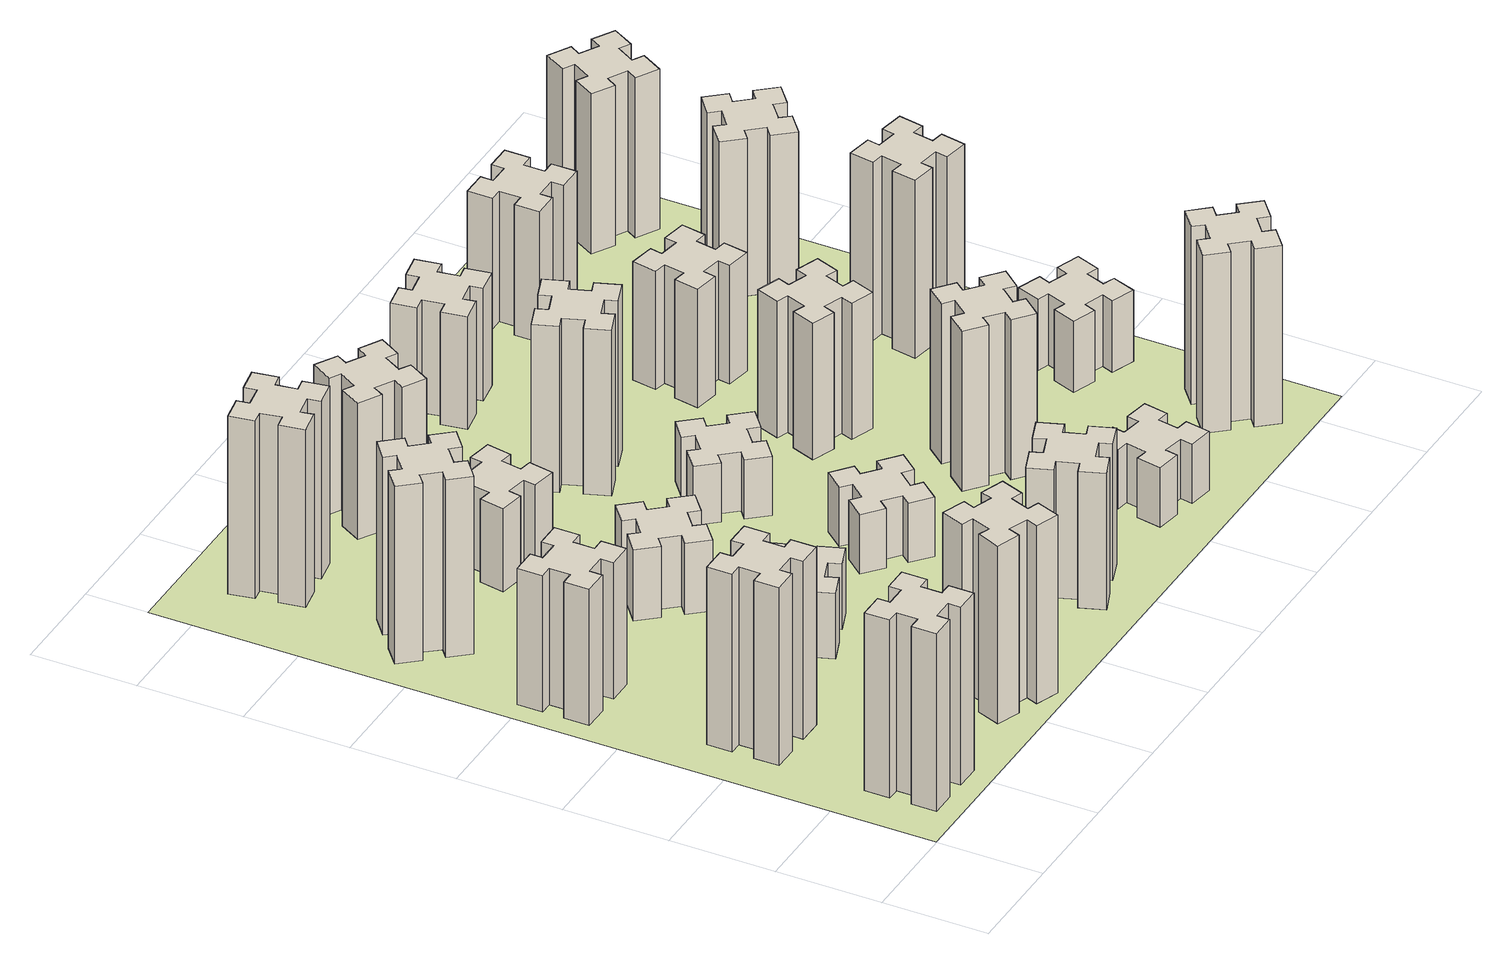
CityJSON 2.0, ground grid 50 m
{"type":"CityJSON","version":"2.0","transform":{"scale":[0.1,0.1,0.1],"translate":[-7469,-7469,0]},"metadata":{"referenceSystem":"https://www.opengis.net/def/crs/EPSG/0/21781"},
"CityObjects":{
"building1":{"type":"Building","attributes":{"class":"1000","function":"1000","usage":"1000","yearOfConstruction":2016,"roofType":"1000","measuredHeight":90,"storeysAboveGround":30,"storeysBelowGround":0},"geometry":[{"type":"Solid","lod":"1","boundaries":[[[[0,1,2,3,4,5,6,7,8,9,10,11,12,13,14,15,16,17,18,19]],[[17,16,20,21]],[[16,15,22,20]],[[15,14,23,22]],[[14,13,24,23]],[[13,12,25,24]],[[12,11,26,25]],[[11,10,27,26]],[[10,9,28,27]],[[9,8,29,28]],[[8,7,30,29]],[[7,6,31,30]],[[6,5,32,31]],[[5,4,33,32]],[[4,3,34,33]],[[3,2,35,34]],[[2,1,36,35]],[[1,0,37,36]],[[0,19,38,37]],[[19,18,39,38]],[[18,17,21,39]],[[24,25,26,27,28,29,30,31,32,33,34,35,36,37,38,39,21,20,22,23]]]]}]},
"building2":{"type":"Building","attributes":{"class":"1000","function":"1000","usage":"1000","yearOfConstruction":2016,"roofType":"1000","measuredHeight":90,"storeysAboveGround":30,"storeysBelowGround":0},"geometry":[{"type":"Solid","lod":"1","boundaries":[[[[40,41,42,43,44,45,46,47,48,49,50,51,52,53,54,55,56,57,58,59]],[[57,56,60,61]],[[56,55,62,60]],[[55,54,63,62]],[[54,53,64,63]],[[53,52,65,64]],[[52,51,66,65]],[[51,50,67,66]],[[50,49,68,67]],[[49,48,69,68]],[[48,47,70,69]],[[47,46,71,70]],[[46,45,72,71]],[[45,44,73,72]],[[44,43,74,73]],[[43,42,75,74]],[[42,41,76,75]],[[41,40,77,76]],[[40,59,78,77]],[[59,58,79,78]],[[58,57,61,79]],[[64,65,66,67,68,69,70,71,72,73,74,75,76,77,78,79,61,60,62,63]]]]}]},
"building3":{"type":"Building","attributes":{"class":"1000","function":"1000","usage":"1000","yearOfConstruction":2016,"roofType":"1000","measuredHeight":69,"storeysAboveGround":30,"storeysBelowGround":0},"geometry":[{"type":"Solid","lod":"1","boundaries":[[[[80,81,82,83,84,85,86,87,88,89,90,91,92,93,94,95,96,97,98,99]],[[97,96,100,101]],[[96,95,102,100]],[[95,94,103,102]],[[94,93,104,103]],[[93,92,105,104]],[[92,91,106,105]],[[91,90,107,106]],[[90,89,108,107]],[[89,88,109,108]],[[88,87,110,109]],[[87,86,111,110]],[[86,85,112,111]],[[85,84,113,112]],[[84,83,114,113]],[[83,82,115,114]],[[82,81,116,115]],[[81,80,117,116]],[[80,99,118,117]],[[99,98,119,118]],[[98,97,101,119]],[[104,105,106,107,108,109,110,111,112,113,114,115,116,117,118,119,101,100,102,103]]]]}]},
"building4":{"type":"Building","attributes":{"class":"1000","function":"1000","usage":"1000","yearOfConstruction":2016,"roofType":"1000","measuredHeight":90,"storeysAboveGround":30,"storeysBelowGround":0},"geometry":[{"type":"Solid","lod":"1","boundaries":[[[[120,121,122,123,124,125,126,127,128,129,130,131,132,133,134,135,136,137,138,139]],[[137,136,140,141]],[[136,135,142,140]],[[135,134,143,142]],[[134,133,144,143]],[[133,132,145,144]],[[132,131,146,145]],[[131,130,147,146]],[[130,129,148,147]],[[129,128,149,148]],[[128,127,150,149]],[[127,126,151,150]],[[126,125,152,151]],[[125,124,153,152]],[[124,123,154,153]],[[123,122,155,154]],[[122,121,156,155]],[[121,120,157,156]],[[120,139,158,157]],[[139,138,159,158]],[[138,137,141,159]],[[144,145,146,147,148,149,150,151,152,153,154,155,156,157,158,159,141,140,142,143]]]]}]},
"building5":{"type":"Building","attributes":{"class":"1000","function":"1000","usage":"1000","yearOfConstruction":2016,"roofType":"1000","measuredHeight":90,"storeysAboveGround":30,"storeysBelowGround":0},"geometry":[{"type":"Solid","lod":"1","boundaries":[[[[160,161,162,163,164,165,166,167,168,169,170,171,172,173,174,175,176,177,178,179]],[[177,176,180,181]],[[176,175,182,180]],[[175,174,183,182]],[[174,173,184,183]],[[173,172,185,184]],[[172,171,186,185]],[[171,170,187,186]],[[170,169,188,187]],[[169,168,189,188]],[[168,167,190,189]],[[167,166,191,190]],[[166,165,192,191]],[[165,164,193,192]],[[164,163,194,193]],[[163,162,195,194]],[[162,161,196,195]],[[161,160,197,196]],[[160,179,198,197]],[[179,178,199,198]],[[178,177,181,199]],[[184,185,186,187,188,189,190,191,192,193,194,195,196,197,198,199,181,180,182,183]]]]}]},
"building6":{"type":"Building","attributes":{"class":"1000","function":"1000","usage":"1000","yearOfConstruction":2016,"roofType":"1000","measuredHeight":90,"storeysAboveGround":30,"storeysBelowGround":0},"geometry":[{"type":"Solid","lod":"1","boundaries":[[[[200,201,202,203,204,205,206,207,208,209,210,211,212,213,214,215,216,217,218,219]],[[217,216,220,221]],[[216,215,222,220]],[[215,214,223,222]],[[214,213,224,223]],[[213,212,225,224]],[[212,211,226,225]],[[211,210,227,226]],[[210,209,228,227]],[[209,208,229,228]],[[208,207,230,229]],[[207,206,231,230]],[[206,205,232,231]],[[205,204,233,232]],[[204,203,234,233]],[[203,202,235,234]],[[202,201,236,235]],[[201,200,237,236]],[[200,219,238,237]],[[219,218,239,238]],[[218,217,221,239]],[[224,225,226,227,228,229,230,231,232,233,234,235,236,237,238,239,221,220,222,223]]]]}]},
"building7":{"type":"Building","attributes":{"class":"1000","function":"1000","usage":"1000","yearOfConstruction":2016,"roofType":"1000","measuredHeight":33,"storeysAboveGround":30,"storeysBelowGround":0},"geometry":[{"type":"Solid","lod":"1","boundaries":[[[[240,241,242,243,244,245,246,247,248,249,250,251,252,253,254,255,256,257,258,259]],[[257,256,260,261]],[[256,255,262,260]],[[255,254,263,262]],[[254,253,264,263]],[[253,252,265,264]],[[252,251,266,265]],[[251,250,267,266]],[[250,249,268,267]],[[249,248,269,268]],[[248,247,270,269]],[[247,246,271,270]],[[246,245,272,271]],[[245,244,273,272]],[[244,243,274,273]],[[243,242,275,274]],[[242,241,276,275]],[[241,240,277,276]],[[240,259,278,277]],[[259,258,279,278]],[[258,257,261,279]],[[264,265,266,267,268,269,270,271,272,273,274,275,276,277,278,279,261,260,262,263]]]]}]},
"building8":{"type":"Building","attributes":{"class":"1000","function":"1000","usage":"1000","yearOfConstruction":2016,"roofType":"1000","measuredHeight":36,"storeysAboveGround":30,"storeysBelowGround":0},"geometry":[{"type":"Solid","lod":"1","boundaries":[[[[280,281,282,283,284,285,286,287,288,289,290,291,292,293,294,295,296,297,298,299]],[[297,296,300,301]],[[296,295,302,300]],[[295,294,303,302]],[[294,293,304,303]],[[293,292,305,304]],[[292,291,306,305]],[[291,290,307,306]],[[290,289,308,307]],[[289,288,309,308]],[[288,287,310,309]],[[287,286,311,310]],[[286,285,312,311]],[[285,284,313,312]],[[284,283,314,313]],[[283,282,315,314]],[[282,281,316,315]],[[281,280,317,316]],[[280,299,318,317]],[[299,298,319,318]],[[298,297,301,319]],[[304,305,306,307,308,309,310,311,312,313,314,315,316,317,318,319,301,300,302,303]]]]}]},
"building9":{"type":"Building","attributes":{"class":"1000","function":"1000","usage":"1000","yearOfConstruction":2016,"roofType":"1000","measuredHeight":42,"storeysAboveGround":30,"storeysBelowGround":0},"geometry":[{"type":"Solid","lod":"1","boundaries":[[[[320,321,322,323,324,325,326,327,328,329,330,331,332,333,334,335,336,337,338,339]],[[337,336,340,341]],[[336,335,342,340]],[[335,334,343,342]],[[334,333,344,343]],[[333,332,345,344]],[[332,331,346,345]],[[331,330,347,346]],[[330,329,348,347]],[[329,328,349,348]],[[328,327,350,349]],[[327,326,351,350]],[[326,325,352,351]],[[325,324,353,352]],[[324,323,354,353]],[[323,322,355,354]],[[322,321,356,355]],[[321,320,357,356]],[[320,339,358,357]],[[339,338,359,358]],[[338,337,341,359]],[[344,345,346,347,348,349,350,351,352,353,354,355,356,357,358,359,341,340,342,343]]]]}]},
"building10":{"type":"Building","attributes":{"class":"1000","function":"1000","usage":"1000","yearOfConstruction":2016,"roofType":"1000","measuredHeight":69,"storeysAboveGround":30,"storeysBelowGround":0},"geometry":[{"type":"Solid","lod":"1","boundaries":[[[[360,361,362,363,364,365,366,367,368,369,370,371,372,373,374,375,376,377,378,379]],[[377,376,380,381]],[[376,375,382,380]],[[375,374,383,382]],[[374,373,384,383]],[[373,372,385,384]],[[372,371,386,385]],[[371,370,387,386]],[[370,369,388,387]],[[369,368,389,388]],[[368,367,390,389]],[[367,366,391,390]],[[366,365,392,391]],[[365,364,393,392]],[[364,363,394,393]],[[363,362,395,394]],[[362,361,396,395]],[[361,360,397,396]],[[360,379,398,397]],[[379,378,399,398]],[[378,377,381,399]],[[384,385,386,387,388,389,390,391,392,393,394,395,396,397,398,399,381,380,382,383]]]]}]},
"building11":{"type":"Building","attributes":{"class":"1000","function":"1000","usage":"1000","yearOfConstruction":2016,"roofType":"1000","measuredHeight":69,"storeysAboveGround":30,"storeysBelowGround":0},"geometry":[{"type":"Solid","lod":"1","boundaries":[[[[400,401,402,403,404,405,406,407,408,409,410,411,412,413,414,415,416,417,418,419]],[[417,416,420,421]],[[416,415,422,420]],[[415,414,423,422]],[[414,413,424,423]],[[413,412,425,424]],[[412,411,426,425]],[[411,410,427,426]],[[410,409,428,427]],[[409,408,429,428]],[[408,407,430,429]],[[407,406,431,430]],[[406,405,432,431]],[[405,404,433,432]],[[404,403,434,433]],[[403,402,435,434]],[[402,401,436,435]],[[401,400,437,436]],[[400,419,438,437]],[[419,418,439,438]],[[418,417,421,439]],[[424,425,426,427,428,429,430,431,432,433,434,435,436,437,438,439,421,420,422,423]]]]}]},
"building12":{"type":"Building","attributes":{"class":"1000","function":"1000","usage":"1000","yearOfConstruction":2016,"roofType":"1000","measuredHeight":30,"storeysAboveGround":30,"storeysBelowGround":0},"geometry":[{"type":"Solid","lod":"1","boundaries":[[[[440,441,442,443,444,445,446,447,448,449,450,451,452,453,454,455,456,457,458,459]],[[457,456,460,461]],[[456,455,462,460]],[[455,454,463,462]],[[454,453,464,463]],[[453,452,465,464]],[[452,451,466,465]],[[451,450,467,466]],[[450,449,468,467]],[[449,448,469,468]],[[448,447,470,469]],[[447,446,471,470]],[[446,445,472,471]],[[445,444,473,472]],[[444,443,474,473]],[[443,442,475,474]],[[442,441,476,475]],[[441,440,477,476]],[[440,459,478,477]],[[459,458,479,478]],[[458,457,461,479]],[[464,465,466,467,468,469,470,471,472,473,474,475,476,477,478,479,461,460,462,463]]]]}]},
"building13":{"type":"Building","attributes":{"class":"1000","function":"1000","usage":"1000","yearOfConstruction":2016,"roofType":"1000","measuredHeight":30,"storeysAboveGround":30,"storeysBelowGround":0},"geometry":[{"type":"Solid","lod":"1","boundaries":[[[[480,481,482,483,484,485,486,487,488,489,490,491,492,493,494,495,496,497,498,499]],[[497,496,500,501]],[[496,495,502,500]],[[495,494,503,502]],[[494,493,504,503]],[[493,492,505,504]],[[492,491,506,505]],[[491,490,507,506]],[[490,489,508,507]],[[489,488,509,508]],[[488,487,510,509]],[[487,486,511,510]],[[486,485,512,511]],[[485,484,513,512]],[[484,483,514,513]],[[483,482,515,514]],[[482,481,516,515]],[[481,480,517,516]],[[480,499,518,517]],[[499,498,519,518]],[[498,497,501,519]],[[504,505,506,507,508,509,510,511,512,513,514,515,516,517,518,519,501,500,502,503]]]]}]},
"building14":{"type":"Building","attributes":{"class":"1000","function":"1000","usage":"1000","yearOfConstruction":2016,"roofType":"1000","measuredHeight":84,"storeysAboveGround":30,"storeysBelowGround":0},"geometry":[{"type":"Solid","lod":"1","boundaries":[[[[520,521,522,523,524,525,526,527,528,529,530,531,532,533,534,535,536,537,538,539]],[[537,536,540,541]],[[536,535,542,540]],[[535,534,543,542]],[[534,533,544,543]],[[533,532,545,544]],[[532,531,546,545]],[[531,530,547,546]],[[530,529,548,547]],[[529,528,549,548]],[[528,527,550,549]],[[527,526,551,550]],[[526,525,552,551]],[[525,524,553,552]],[[524,523,554,553]],[[523,522,555,554]],[[522,521,556,555]],[[521,520,557,556]],[[520,539,558,557]],[[539,538,559,558]],[[538,537,541,559]],[[544,545,546,547,548,549,550,551,552,553,554,555,556,557,558,559,541,540,542,543]]]]}]},
"building15":{"type":"Building","attributes":{"class":"1000","function":"1000","usage":"1000","yearOfConstruction":2016,"roofType":"1000","measuredHeight":30,"storeysAboveGround":30,"storeysBelowGround":0},"geometry":[{"type":"Solid","lod":"1","boundaries":[[[[560,561,562,563,564,565,566,567,568,569,570,571,572,573,574,575,576,577,578,579]],[[577,576,580,581]],[[576,575,582,580]],[[575,574,583,582]],[[574,573,584,583]],[[573,572,585,584]],[[572,571,586,585]],[[571,570,587,586]],[[570,569,588,587]],[[569,568,589,588]],[[568,567,590,589]],[[567,566,591,590]],[[566,565,592,591]],[[565,564,593,592]],[[564,563,594,593]],[[563,562,595,594]],[[562,561,596,595]],[[561,560,597,596]],[[560,579,598,597]],[[579,578,599,598]],[[578,577,581,599]],[[584,585,586,587,588,589,590,591,592,593,594,595,596,597,598,599,581,580,582,583]]]]}]},
"building16":{"type":"Building","attributes":{"class":"1000","function":"1000","usage":"1000","yearOfConstruction":2016,"roofType":"1000","measuredHeight":81,"storeysAboveGround":30,"storeysBelowGround":0},"geometry":[{"type":"Solid","lod":"1","boundaries":[[[[600,601,602,603,604,605,606,607,608,609,610,611,612,613,614,615,616,617,618,619]],[[617,616,620,621]],[[616,615,622,620]],[[615,614,623,622]],[[614,613,624,623]],[[613,612,625,624]],[[612,611,626,625]],[[611,610,627,626]],[[610,609,628,627]],[[609,608,629,628]],[[608,607,630,629]],[[607,606,631,630]],[[606,605,632,631]],[[605,604,633,632]],[[604,603,634,633]],[[603,602,635,634]],[[602,601,636,635]],[[601,600,637,636]],[[600,619,638,637]],[[619,618,639,638]],[[618,617,621,639]],[[624,625,626,627,628,629,630,631,632,633,634,635,636,637,638,639,621,620,622,623]]]]}]},
"building17":{"type":"Building","attributes":{"class":"1000","function":"1000","usage":"1000","yearOfConstruction":2016,"roofType":"1000","measuredHeight":57,"storeysAboveGround":30,"storeysBelowGround":0},"geometry":[{"type":"Solid","lod":"1","boundaries":[[[[640,641,642,643,644,645,646,647,648,649,650,651,652,653,654,655,656,657,658,659]],[[657,656,660,661]],[[656,655,662,660]],[[655,654,663,662]],[[654,653,664,663]],[[653,652,665,664]],[[652,651,666,665]],[[651,650,667,666]],[[650,649,668,667]],[[649,648,669,668]],[[648,647,670,669]],[[647,646,671,670]],[[646,645,672,671]],[[645,644,673,672]],[[644,643,674,673]],[[643,642,675,674]],[[642,641,676,675]],[[641,640,677,676]],[[640,659,678,677]],[[659,658,679,678]],[[658,657,661,679]],[[664,665,666,667,668,669,670,671,672,673,674,675,676,677,678,679,661,660,662,663]]]]}]},
"building18":{"type":"Building","attributes":{"class":"1000","function":"1000","usage":"1000","yearOfConstruction":2016,"roofType":"1000","measuredHeight":69,"storeysAboveGround":30,"storeysBelowGround":0},"geometry":[{"type":"Solid","lod":"1","boundaries":[[[[680,681,682,683,684,685,686,687,688,689,690,691,692,693,694,695,696,697,698,699]],[[697,696,700,701]],[[696,695,702,700]],[[695,694,703,702]],[[694,693,704,703]],[[693,692,705,704]],[[692,691,706,705]],[[691,690,707,706]],[[690,689,708,707]],[[689,688,709,708]],[[688,687,710,709]],[[687,686,711,710]],[[686,685,712,711]],[[685,684,713,712]],[[684,683,714,713]],[[683,682,715,714]],[[682,681,716,715]],[[681,680,717,716]],[[680,699,718,717]],[[699,698,719,718]],[[698,697,701,719]],[[704,705,706,707,708,709,710,711,712,713,714,715,716,717,718,719,701,700,702,703]]]]}]},
"building19":{"type":"Building","attributes":{"class":"1000","function":"1000","usage":"1000","yearOfConstruction":2016,"roofType":"1000","measuredHeight":60,"storeysAboveGround":30,"storeysBelowGround":0},"geometry":[{"type":"Solid","lod":"1","boundaries":[[[[720,721,722,723,724,725,726,727,728,729,730,731,732,733,734,735,736,737,738,739]],[[737,736,740,741]],[[736,735,742,740]],[[735,734,743,742]],[[734,733,744,743]],[[733,732,745,744]],[[732,731,746,745]],[[731,730,747,746]],[[730,729,748,747]],[[729,728,749,748]],[[728,727,750,749]],[[727,726,751,750]],[[726,725,752,751]],[[725,724,753,752]],[[724,723,754,753]],[[723,722,755,754]],[[722,721,756,755]],[[721,720,757,756]],[[720,739,758,757]],[[739,738,759,758]],[[738,737,741,759]],[[744,745,746,747,748,749,750,751,752,753,754,755,756,757,758,759,741,740,742,743]]]]}]},
"building20":{"type":"Building","attributes":{"class":"1000","function":"1000","usage":"1000","yearOfConstruction":2016,"roofType":"1000","measuredHeight":90,"storeysAboveGround":30,"storeysBelowGround":0},"geometry":[{"type":"Solid","lod":"1","boundaries":[[[[760,761,762,763,764,765,766,767,768,769,770,771,772,773,774,775,776,777,778,779]],[[777,776,780,781]],[[776,775,782,780]],[[775,774,783,782]],[[774,773,784,783]],[[773,772,785,784]],[[772,771,786,785]],[[771,770,787,786]],[[770,769,788,787]],[[769,768,789,788]],[[768,767,790,789]],[[767,766,791,790]],[[766,765,792,791]],[[765,764,793,792]],[[764,763,794,793]],[[763,762,795,794]],[[762,761,796,795]],[[761,760,797,796]],[[760,779,798,797]],[[779,778,799,798]],[[778,777,781,799]],[[784,785,786,787,788,789,790,791,792,793,794,795,796,797,798,799,781,780,782,783]]]]}]},
"building21":{"type":"Building","attributes":{"class":"1000","function":"1000","usage":"1000","yearOfConstruction":2016,"roofType":"1000","measuredHeight":66,"storeysAboveGround":30,"storeysBelowGround":0},"geometry":[{"type":"Solid","lod":"1","boundaries":[[[[800,801,802,803,804,805,806,807,808,809,810,811,812,813,814,815,816,817,818,819]],[[817,816,820,821]],[[816,815,822,820]],[[815,814,823,822]],[[814,813,824,823]],[[813,812,825,824]],[[812,811,826,825]],[[811,810,827,826]],[[810,809,828,827]],[[809,808,829,828]],[[808,807,830,829]],[[807,806,831,830]],[[806,805,832,831]],[[805,804,833,832]],[[804,803,834,833]],[[803,802,835,834]],[[802,801,836,835]],[[801,800,837,836]],[[800,819,838,837]],[[819,818,839,838]],[[818,817,821,839]],[[824,825,826,827,828,829,830,831,832,833,834,835,836,837,838,839,821,820,822,823]]]]}]},
"building22":{"type":"Building","attributes":{"class":"1000","function":"1000","usage":"1000","yearOfConstruction":2016,"roofType":"1000","measuredHeight":36,"storeysAboveGround":30,"storeysBelowGround":0},"geometry":[{"type":"Solid","lod":"1","boundaries":[[[[840,841,842,843,844,845,846,847,848,849,850,851,852,853,854,855,856,857,858,859]],[[857,856,860,861]],[[856,855,862,860]],[[855,854,863,862]],[[854,853,864,863]],[[853,852,865,864]],[[852,851,866,865]],[[851,850,867,866]],[[850,849,868,867]],[[849,848,869,868]],[[848,847,870,869]],[[847,846,871,870]],[[846,845,872,871]],[[845,844,873,872]],[[844,843,874,873]],[[843,842,875,874]],[[842,841,876,875]],[[841,840,877,876]],[[840,859,878,877]],[[859,858,879,878]],[[858,857,861,879]],[[864,865,866,867,868,869,870,871,872,873,874,875,876,877,878,879,861,860,862,863]]]]}]},
"building23":{"type":"Building","attributes":{"class":"1000","function":"1000","usage":"1000","yearOfConstruction":2016,"roofType":"1000","measuredHeight":90,"storeysAboveGround":30,"storeysBelowGround":0},"geometry":[{"type":"Solid","lod":"1","boundaries":[[[[880,881,882,883,884,885,886,887,888,889,890,891,892,893,894,895,896,897,898,899]],[[897,896,900,901]],[[896,895,902,900]],[[895,894,903,902]],[[894,893,904,903]],[[893,892,905,904]],[[892,891,906,905]],[[891,890,907,906]],[[890,889,908,907]],[[889,888,909,908]],[[888,887,910,909]],[[887,886,911,910]],[[886,885,912,911]],[[885,884,913,912]],[[884,883,914,913]],[[883,882,915,914]],[[882,881,916,915]],[[881,880,917,916]],[[880,899,918,917]],[[899,898,919,918]],[[898,897,901,919]],[[904,905,906,907,908,909,910,911,912,913,914,915,916,917,918,919,901,900,902,903]]]]}]},
"building24":{"type":"Building","attributes":{"class":"1000","function":"1000","usage":"1000","yearOfConstruction":2016,"roofType":"1000","measuredHeight":84,"storeysAboveGround":30,"storeysBelowGround":0},"geometry":[{"type":"Solid","lod":"1","boundaries":[[[[920,921,922,923,924,925,926,927,928,929,930,931,932,933,934,935,936,937,938,939]],[[937,936,940,941]],[[936,935,942,940]],[[935,934,943,942]],[[934,933,944,943]],[[933,932,945,944]],[[932,931,946,945]],[[931,930,947,946]],[[930,929,948,947]],[[929,928,949,948]],[[928,927,950,949]],[[927,926,951,950]],[[926,925,952,951]],[[925,924,953,952]],[[924,923,954,953]],[[923,922,955,954]],[[922,921,956,955]],[[921,920,957,956]],[[920,939,958,957]],[[939,938,959,958]],[[938,937,941,959]],[[944,945,946,947,948,949,950,951,952,953,954,955,956,957,958,959,941,940,942,943]]]]}]},
"building25":{"type":"Building","attributes":{"class":"1000","function":"1000","usage":"1000","yearOfConstruction":2016,"roofType":"1000","measuredHeight":81,"storeysAboveGround":30,"storeysBelowGround":0},"geometry":[{"type":"Solid","lod":"1","boundaries":[[[[960,961,962,963,964,965,966,967,968,969,970,971,972,973,974,975,976,977,978,979]],[[977,976,980,981]],[[976,975,982,980]],[[975,974,983,982]],[[974,973,984,983]],[[973,972,985,984]],[[972,971,986,985]],[[971,970,987,986]],[[970,969,988,987]],[[969,968,989,988]],[[968,967,990,989]],[[967,966,991,990]],[[966,965,992,991]],[[965,964,993,992]],[[964,963,994,993]],[[963,962,995,994]],[[962,961,996,995]],[[961,960,997,996]],[[960,979,998,997]],[[979,978,999,998]],[[978,977,981,999]],[[984,985,986,987,988,989,990,991,992,993,994,995,996,997,998,999,981,980,982,983]]]]}]},
"landuse1":{"type":"LandUse","attributes":{"name":"plot1","function":"1010"},"geometry":[{"type":"MultiSurface","lod":"1","boundaries":[[[1000,1001,1002,1003]]]}]}
},
"vertices":[
[265,325,0],[265,225,0],[205,225,0],[205,105,0],[325,105,0],[325,165,0],[425,165,0],[425,105,0],[545,105,0],[545,225,0],[485,225,0],[485,325,0],[545,325,0],[545,445,0],[425,445,0],[425,385,0],[325,385,0],[325,445,0],[205,445,0],[205,325,0],[325,385,900],[325,445,900],[425,385,900],[425,445,900],[545,445,900],[545,325,900],[485,325,900],[485,225,900],[545,225,900],[545,105,900],[425,105,900],[425,165,900],[325,165,900],[325,105,900],[205,105,900],[205,225,900],[265,225,900],[265,325,900],[205,325,900],[205,445,900],
[265,1065,0],[265,965,0],[205,965,0],[205,845,0],[325,845,0],[325,905,0],[425,905,0],[425,845,0],[545,845,0],[545,965,0],[485,965,0],[485,1065,0],[545,1065,0],[545,1185,0],[425,1185,0],[425,1125,0],[325,1125,0],[325,1185,0],[205,1185,0],[205,1065,0],[325,1125,900],[325,1185,900],[425,1125,900],[425,1185,900],[545,1185,900],[545,1065,900],[485,1065,900],[485,965,900],[545,965,900],[545,845,900],[425,845,900],[425,905,900],[325,905,900],[325,845,900],[205,845,900],[205,965,900],[265,965,900],[265,1065,900],[205,1065,900],[205,1185,900],
[325,1965,0],[225,1965,0],[225,2025,0],[105,2025,0],[105,1905,0],[165,1905,0],[165,1805,0],[105,1805,0],[105,1685,0],[225,1685,0],[225,1745,0],[325,1745,0],[325,1685,0],[445,1685,0],[445,1805,0],[385,1805,0],[385,1905,0],[445,1905,0],[445,2025,0],[325,2025,0],[385,1905,690],[445,1905,690],[385,1805,690],[445,1805,690],[445,1685,690],[325,1685,690],[325,1745,690],[225,1745,690],[225,1685,690],[105,1685,690],[105,1805,690],[165,1805,690],[165,1905,690],[105,1905,690],[105,2025,690],[225,2025,690],[225,1965,690],[325,1965,690],[325,2025,690],[445,2025,690],
[492,2628,0],[427,2704,0],[473,2743,0],[396,2835,0],[304,2758,0],[343,2712,0],[266,2647,0],[228,2693,0],[136,2616,0],[213,2524,0],[259,2563,0],[323,2486,0],[277,2448,0],[354,2356,0],[446,2433,0],[408,2479,0],[484,2543,0],[523,2497,0],[615,2574,0],[538,2666,0],[484,2543,900],[523,2497,900],[408,2479,900],[446,2433,900],[354,2356,900],[277,2448,900],[323,2486,900],[259,2563,900],[213,2524,900],[136,2616,900],[228,2693,900],[266,2647,900],[343,2712,900],[304,2758,900],[396,2835,900],[473,2743,900],[427,2704,900],[492,2628,900],[538,2666,900],[615,2574,900],
[1029,360,0],[995,266,0],[939,287,0],[897,174,0],[1010,133,0],[1031,189,0],[1125,155,0],[1104,99,0],[1217,57,0],[1258,170,0],[1202,191,0],[1236,285,0],[1292,264,0],[1333,377,0],[1220,418,0],[1200,362,0],[1106,396,0],[1127,452,0],[1014,493,0],[973,380,0],[1106,396,900],[1127,452,900],[1200,362,900],[1220,418,900],[1333,377,900],[1292,264,900],[1236,285,900],[1202,191,900],[1258,170,900],[1217,57,900],[1104,99,900],[1125,155,900],[1031,189,900],[1010,133,900],[897,174,900],[939,287,900],[995,266,900],[1029,360,900],[973,380,900],[1014,493,900],
[592,3305,0],[575,3404,0],[634,3414,0],[613,3532,0],[495,3511,0],[505,3452,0],[407,3435,0],[397,3494,0],[278,3473,0],[299,3355,0],[358,3365,0],[376,3267,0],[317,3257,0],[337,3138,0],[456,3159,0],[445,3218,0],[544,3236,0],[554,3177,0],[672,3197,0],[651,3316,0],[544,3236,900],[554,3177,900],[445,3218,900],[456,3159,900],[337,3138,900],[317,3257,900],[376,3267,900],[358,3365,900],[299,3355,900],[278,3473,900],[397,3494,900],[407,3435,900],[505,3452,900],[495,3511,900],[613,3532,900],[634,3414,900],[575,3404,900],[592,3305,900],[651,3316,900],[672,3197,900],
[1125,1336,0],[1031,1302,0],[1010,1358,0],[897,1317,0],[939,1204,0],[995,1225,0],[1029,1131,0],[973,1110,0],[1014,997,0],[1127,1039,0],[1106,1095,0],[1200,1129,0],[1220,1073,0],[1333,1114,0],[1292,1227,0],[1236,1206,0],[1202,1300,0],[1258,1320,0],[1217,1433,0],[1104,1392,0],[1202,1300,330],[1258,1320,330],[1236,1206,330],[1292,1227,330],[1333,1114,330],[1220,1073,330],[1200,1129,330],[1106,1095,330],[1127,1039,330],[1014,997,330],[973,1110,330],[1029,1131,330],[995,1225,330],[939,1204,330],[897,1317,330],[1010,1358,330],[1031,1302,330],[1125,1336,330],[1104,1392,330],[1217,1433,330],
[1083,1972,0],[1006,1907,0],[968,1953,0],[876,1876,0],[953,1784,0],[999,1823,0],[1063,1746,0],[1017,1708,0],[1094,1616,0],[1186,1693,0],[1148,1739,0],[1224,1803,0],[1263,1757,0],[1355,1834,0],[1278,1926,0],[1232,1888,0],[1167,1964,0],[1213,2003,0],[1136,2095,0],[1044,2018,0],[1167,1964,360],[1213,2003,360],[1232,1888,360],[1278,1926,360],[1355,1834,360],[1263,1757,360],[1224,1803,360],[1148,1739,360],[1186,1693,360],[1094,1616,360],[1017,1708,360],[1063,1746,360],[999,1823,360],[953,1784,360],[876,1876,360],[968,1953,360],[1006,1907,360],[1083,1972,360],[1044,2018,360],[1136,2095,360],
[1115,2527,0],[1132,2625,0],[1191,2615,0],[1212,2733,0],[1094,2754,0],[1084,2695,0],[985,2712,0],[996,2771,0],[877,2792,0],[857,2674,0],[916,2664,0],[898,2565,0],[839,2576,0],[818,2457,0],[937,2437,0],[947,2496,0],[1045,2478,0],[1035,2419,0],[1153,2398,0],[1174,2517,0],[1045,2478,420],[1035,2419,420],[947,2496,420],[937,2437,420],[818,2457,420],[839,2576,420],[898,2565,420],[916,2664,420],[857,2674,420],[877,2792,420],[996,2771,420],[985,2712,420],[1084,2695,420],[1094,2754,420],[1212,2733,420],[1191,2615,420],[1132,2625,420],[1115,2527,420],[1174,2517,420],[1153,2398,420],
[1965,496,0],[1871,462,0],[1850,518,0],[1737,477,0],[1779,364,0],[1835,385,0],[1869,291,0],[1813,270,0],[1854,157,0],[1967,199,0],[1946,255,0],[2040,289,0],[2060,233,0],[2173,274,0],[2132,387,0],[2076,366,0],[2042,460,0],[2098,480,0],[2057,593,0],[1944,552,0],[2042,460,690],[2098,480,690],[2076,366,690],[2132,387,690],[2173,274,690],[2060,233,690],[2040,289,690],[1946,255,690],[1967,199,690],[1854,157,690],[1813,270,690],[1869,291,690],[1835,385,690],[1779,364,690],[1737,477,690],[1850,518,690],[1871,462,690],[1965,496,690],[1944,552,690],[2057,593,690],
[1186,3137,0],[1236,3224,0],[1288,3194,0],[1348,3298,0],[1244,3358,0],[1214,3306,0],[1127,3356,0],[1157,3408,0],[1053,3468,0],[993,3364,0],[1045,3334,0],[995,3247,0],[943,3277,0],[883,3173,0],[987,3113,0],[1017,3165,0],[1104,3115,0],[1074,3063,0],[1178,3003,0],[1238,3107,0],[1104,3115,690],[1074,3063,690],[1017,3165,690],[987,3113,690],[883,3173,690],[943,3277,690],[995,3247,690],[1045,3334,690],[993,3364,690],[1053,3468,690],[1157,3408,690],[1127,3356,690],[1214,3306,690],[1244,3358,690],[1348,3298,690],[1288,3194,690],[1236,3224,690],[1186,3137,690],[1238,3107,690],[1178,3003,690],
[1746,1163,0],[1823,1099,0],[1784,1053,0],[1876,976,0],[1953,1068,0],[1907,1106,0],[1972,1183,0],[2018,1144,0],[2095,1236,0],[2003,1313,0],[1964,1267,0],[1888,1332,0],[1926,1378,0],[1834,1455,0],[1757,1363,0],[1803,1324,0],[1739,1248,0],[1693,1286,0],[1616,1194,0],[1708,1117,0],[1739,1248,300],[1693,1286,300],[1803,1324,300],[1757,1363,300],[1834,1455,300],[1926,1378,300],[1888,1332,300],[1964,1267,300],[2003,1313,300],[2095,1236,300],[2018,1144,300],[1972,1183,300],[1907,1106,300],[1953,1068,300],[1876,976,300],[1784,1053,300],[1823,1099,300],[1746,1163,300],[1708,1117,300],[1616,1194,300],
[1972,1988,0],[1907,2064,0],[1953,2103,0],[1876,2195,0],[1784,2118,0],[1823,2072,0],[1746,2007,0],[1708,2053,0],[1616,1976,0],[1693,1884,0],[1739,1923,0],[1803,1846,0],[1757,1808,0],[1834,1716,0],[1926,1793,0],[1888,1839,0],[1964,1903,0],[2003,1857,0],[2095,1934,0],[2018,2026,0],[1964,1903,300],[2003,1857,300],[1888,1839,300],[1926,1793,300],[1834,1716,300],[1757,1808,300],[1803,1846,300],[1739,1923,300],[1693,1884,300],[1616,1976,300],[1708,2053,300],[1746,2007,300],[1823,2072,300],[1784,2118,300],[1876,2195,300],[1953,2103,300],[1907,2064,300],[1972,1988,300],[2018,2026,300],[2095,1934,300],
[1876,2586,0],[1842,2680,0],[1898,2700,0],[1857,2813,0],[1744,2772,0],[1765,2716,0],[1671,2682,0],[1650,2738,0],[1537,2697,0],[1579,2584,0],[1635,2605,0],[1669,2511,0],[1613,2490,0],[1654,2377,0],[1767,2419,0],[1746,2475,0],[1840,2509,0],[1860,2453,0],[1973,2494,0],[1932,2607,0],[1840,2509,840],[1860,2453,840],[1746,2475,840],[1767,2419,840],[1654,2377,840],[1613,2490,840],[1669,2511,840],[1635,2605,840],[1579,2584,840],[1537,2697,840],[1650,2738,840],[1671,2682,840],[1765,2716,840],[1744,2772,840],[1857,2813,840],[1898,2700,840],[1842,2680,840],[1876,2586,840],[1932,2607,840],[1973,2494,840],
[2596,444,0],[2578,345,0],[2519,356,0],[2498,237,0],[2617,217,0],[2627,276,0],[2725,258,0],[2715,199,0],[2833,178,0],[2854,297,0],[2795,307,0],[2812,405,0],[2871,395,0],[2892,513,0],[2774,534,0],[2764,475,0],[2665,492,0],[2676,551,0],[2557,572,0],[2537,454,0],[2665,492,300],[2676,551,300],[2764,475,300],[2774,534,300],[2892,513,300],[2871,395,300],[2812,405,300],[2795,307,300],[2854,297,300],[2833,178,300],[2715,199,300],[2725,258,300],[2627,276,300],[2617,217,300],[2498,237,300],[2519,356,300],[2578,345,300],[2596,444,300],[2537,454,300],[2557,572,300],
[2647,1006,0],[2712,1083,0],[2758,1044,0],[2835,1136,0],[2743,1213,0],[2704,1167,0],[2628,1232,0],[2666,1278,0],[2574,1355,0],[2497,1263,0],[2543,1224,0],[2479,1148,0],[2433,1186,0],[2356,1094,0],[2448,1017,0],[2486,1063,0],[2563,999,0],[2524,953,0],[2616,876,0],[2693,968,0],[2563,999,810],[2524,953,810],[2486,1063,810],[2448,1017,810],[2356,1094,810],[2433,1186,810],[2479,1148,810],[2543,1224,810],[2497,1263,810],[2574,1355,810],[2666,1278,810],[2628,1232,810],[2704,1167,810],[2743,1213,810],[2835,1136,810],[2758,1044,810],[2712,1083,810],[2647,1006,810],[2693,968,810],[2616,876,810],
[1838,3365,0],[1856,3267,0],[1797,3257,0],[1817,3138,0],[1936,3159,0],[1925,3218,0],[2024,3236,0],[2034,3177,0],[2152,3197,0],[2131,3316,0],[2072,3305,0],[2055,3404,0],[2114,3414,0],[2093,3532,0],[1975,3511,0],[1985,3452,0],[1887,3435,0],[1877,3494,0],[1758,3473,0],[1779,3355,0],[1887,3435,570],[1877,3494,570],[1985,3452,570],[1975,3511,570],[2093,3532,570],[2114,3414,570],[2055,3404,570],[2072,3305,570],[2131,3316,570],[2152,3197,570],[2034,3177,570],[2024,3236,570],[1925,3218,570],[1936,3159,570],[1817,3138,570],[1797,3257,570],[1856,3267,570],[1838,3365,570],[1779,3355,570],[1758,3473,570],
[2582,1771,0],[2616,1865,0],[2672,1844,0],[2713,1957,0],[2600,1998,0],[2580,1942,0],[2486,1976,0],[2507,2032,0],[2394,2073,0],[2353,1960,0],[2409,1940,0],[2375,1846,0],[2319,1867,0],[2277,1754,0],[2390,1713,0],[2411,1769,0],[2505,1735,0],[2484,1679,0],[2597,1637,0],[2638,1750,0],[2505,1735,690],[2484,1679,690],[2411,1769,690],[2390,1713,690],[2277,1754,690],[2319,1867,690],[2375,1846,690],[2409,1940,690],[2353,1960,690],[2394,2073,690],[2507,2032,690],[2486,1976,690],[2580,1942,690],[2600,1998,690],[2713,1957,690],[2672,1844,690],[2616,1865,690],[2582,1771,690],[2638,1750,690],[2597,1637,690],
[2496,2564,0],[2478,2465,0],[2419,2476,0],[2398,2357,0],[2517,2337,0],[2527,2396,0],[2625,2378,0],[2615,2319,0],[2733,2298,0],[2754,2417,0],[2695,2427,0],[2712,2525,0],[2771,2515,0],[2792,2633,0],[2674,2654,0],[2664,2595,0],[2565,2612,0],[2576,2671,0],[2457,2692,0],[2437,2574,0],[2565,2612,600],[2576,2671,600],[2664,2595,600],[2674,2654,600],[2792,2633,600],[2771,2515,600],[2712,2525,600],[2695,2427,600],[2754,2417,600],[2733,2298,600],[2615,2319,600],[2625,2378,600],[2527,2396,600],[2517,2337,600],[2398,2357,600],[2419,2476,600],[2478,2465,600],[2496,2564,600],[2437,2574,600],[2457,2692,600],
[3468,259,0],[3544,323,0],[3583,277,0],[3675,354,0],[3598,446,0],[3552,408,0],[3487,484,0],[3533,523,0],[3456,615,0],[3364,538,0],[3403,492,0],[3326,427,0],[3288,473,0],[3196,396,0],[3273,304,0],[3319,343,0],[3383,266,0],[3337,228,0],[3414,136,0],[3506,213,0],[3383,266,900],[3337,228,900],[3319,343,900],[3273,304,900],[3196,396,900],[3288,473,900],[3326,427,900],[3403,492,900],[3364,538,900],[3456,615,900],[3533,523,900],[3487,484,900],[3552,408,900],[3598,446,900],[3675,354,900],[3583,277,900],[3544,323,900],[3468,259,900],[3506,213,900],[3414,136,900],
[2805,3285,0],[2805,3385,0],[2865,3385,0],[2865,3505,0],[2745,3505,0],[2745,3445,0],[2645,3445,0],[2645,3505,0],[2525,3505,0],[2525,3385,0],[2585,3385,0],[2585,3285,0],[2525,3285,0],[2525,3165,0],[2645,3165,0],[2645,3225,0],[2745,3225,0],[2745,3165,0],[2865,3165,0],[2865,3285,0],[2745,3225,660],[2745,3165,660],[2645,3225,660],[2645,3165,660],[2525,3165,660],[2525,3285,660],[2585,3285,660],[2585,3385,660],[2525,3385,660],[2525,3505,660],[2645,3505,660],[2645,3445,660],[2745,3445,660],[2745,3505,660],[2865,3505,660],[2865,3385,660],[2805,3385,660],[2805,3285,660],[2865,3285,660],[2865,3165,660],
[3351,1029,0],[3445,995,0],[3424,939,0],[3537,897,0],[3578,1010,0],[3522,1031,0],[3556,1125,0],[3612,1104,0],[3653,1217,0],[3540,1258,0],[3520,1202,0],[3426,1236,0],[3447,1292,0],[3334,1333,0],[3293,1220,0],[3349,1200,0],[3315,1106,0],[3259,1127,0],[3217,1014,0],[3330,973,0],[3315,1106,360],[3259,1127,360],[3349,1200,360],[3293,1220,360],[3334,1333,360],[3447,1292,360],[3426,1236,360],[3520,1202,360],[3540,1258,360],[3653,1217,360],[3612,1104,360],[3556,1125,360],[3522,1031,360],[3578,1010,360],[3537,897,360],[3424,939,360],[3445,995,360],[3351,1029,360],[3330,973,360],[3217,1014,360],
[3267,1756,0],[3365,1738,0],[3355,1679,0],[3473,1658,0],[3494,1777,0],[3435,1787,0],[3452,1885,0],[3511,1875,0],[3532,1993,0],[3414,2014,0],[3404,1955,0],[3305,1972,0],[3316,2031,0],[3197,2052,0],[3177,1934,0],[3236,1924,0],[3218,1825,0],[3159,1836,0],[3138,1717,0],[3257,1697,0],[3218,1825,900],[3159,1836,900],[3236,1924,900],[3177,1934,900],[3197,2052,900],[3316,2031,900],[3305,1972,900],[3404,1955,900],[3414,2014,900],[3532,1993,900],[3511,1875,900],[3452,1885,900],[3435,1787,900],[3494,1777,900],[3473,1658,900],[3355,1679,900],[3365,1738,900],[3267,1756,900],[3257,1697,900],[3138,1717,900],
[3452,2628,0],[3387,2704,0],[3433,2743,0],[3356,2835,0],[3264,2758,0],[3303,2712,0],[3226,2647,0],[3188,2693,0],[3096,2616,0],[3173,2524,0],[3219,2563,0],[3283,2486,0],[3237,2448,0],[3314,2356,0],[3406,2433,0],[3368,2479,0],[3444,2543,0],[3483,2497,0],[3575,2574,0],[3498,2666,0],[3444,2543,840],[3483,2497,840],[3368,2479,840],[3406,2433,840],[3314,2356,840],[3237,2448,840],[3283,2486,840],[3219,2563,840],[3173,2524,840],[3096,2616,840],[3188,2693,840],[3226,2647,840],[3303,2712,840],[3264,2758,840],[3356,2835,840],[3433,2743,840],[3387,2704,840],[3452,2628,840],[3498,2666,840],[3575,2574,840],
[3337,3265,0],[3424,3215,0],[3394,3163,0],[3498,3103,0],[3558,3207,0],[3506,3237,0],[3556,3324,0],[3608,3294,0],[3668,3398,0],[3564,3458,0],[3534,3406,0],[3447,3456,0],[3477,3508,0],[3373,3568,0],[3313,3464,0],[3365,3434,0],[3315,3347,0],[3263,3377,0],[3203,3273,0],[3307,3213,0],[3315,3347,810],[3263,3377,810],[3365,3434,810],[3313,3464,810],[3373,3568,810],[3477,3508,810],[3447,3456,810],[3534,3406,810],[3564,3458,810],[3668,3398,810],[3608,3294,810],[3556,3324,810],[3506,3237,810],[3558,3207,810],[3498,3103,810],[3394,3163,810],[3424,3215,810],[3337,3265,810],[3307,3213,810],[3203,3273,810],
[5,3705,0],[3705,3705,0],[3705,5,0],[5,5,0]
]}
